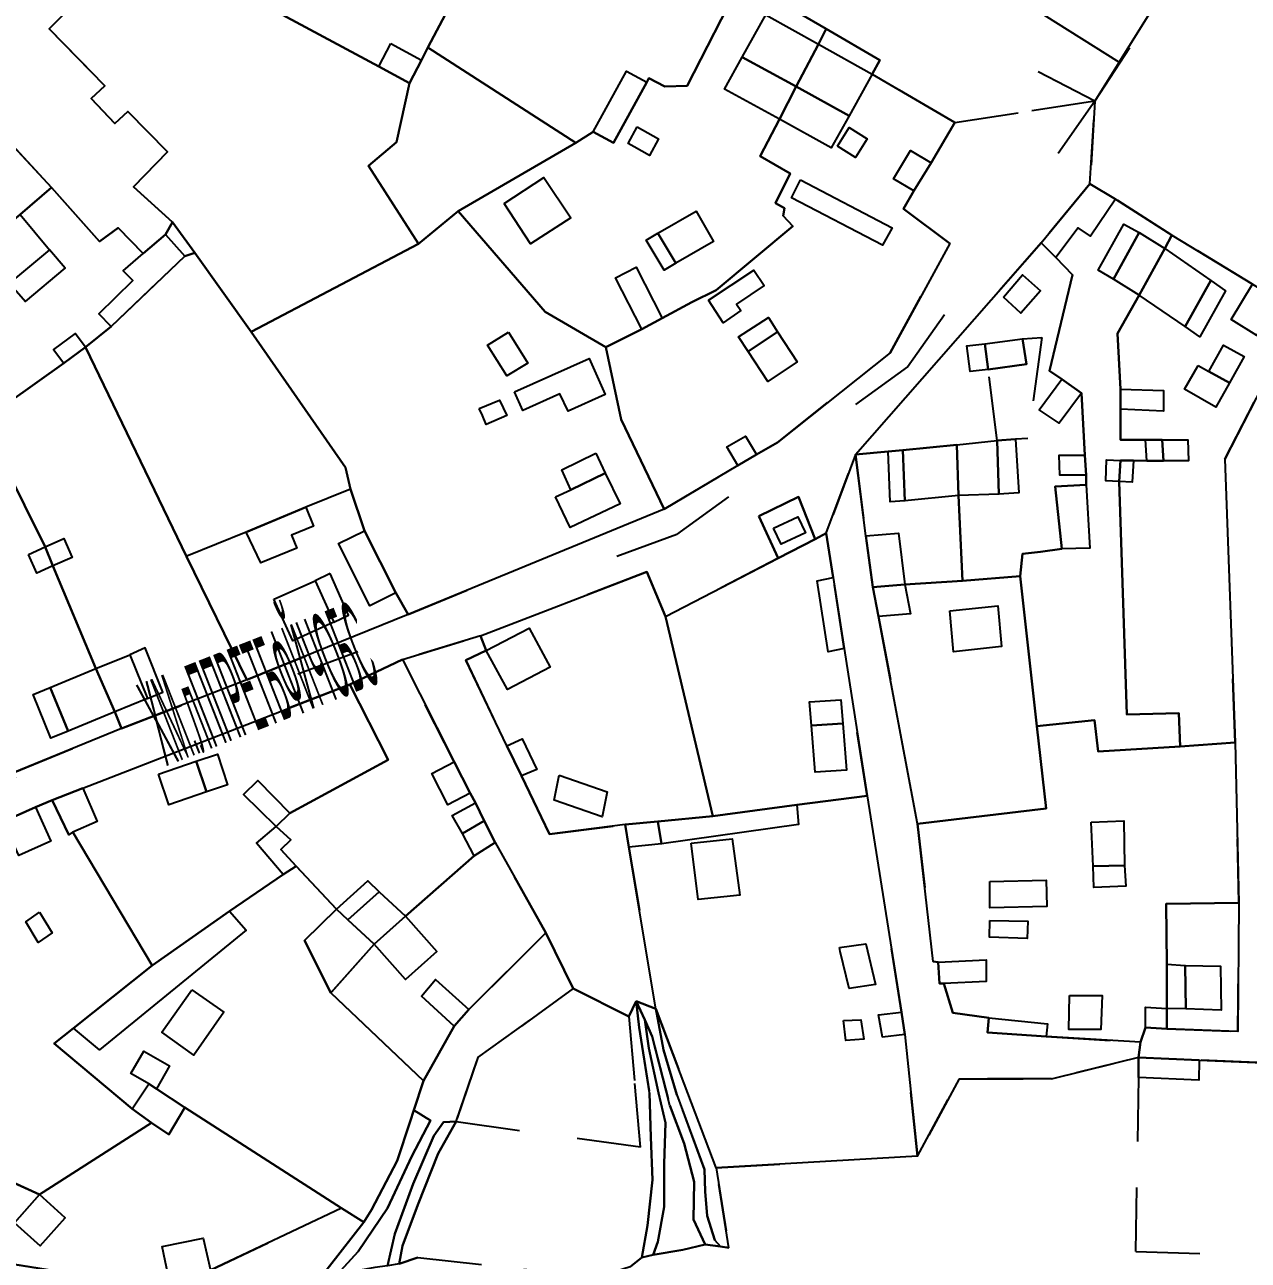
# Model space of a CAD drawing. Extents: x -14.1 to 15.6, y -19 to 8.9.
# Drawn here: x 2.647 to 4.559, y -7.071 to -5.141 of the extents above; entities that cross this region are included whole.
import ezdxf

# ---------------------------------------------------------------- set-up
doc = ezdxf.new("R2010")
doc.units = 0
doc.header["$MEASUREMENT"] = 0
doc.linetypes.add('DOT', pattern=[1, 0, -1])
doc.layers.get('0').update_dxf_attribs({"linetype": 'CONTINUOUS'})

msp = doc.modelspace()

# ---------------------------------------------------------------- linework, layer by layer
at = {"color": 7, "linetype": 'DOT'}
for points in [[(4.0222, -4.9887), (4.3572, -5.1997), (4.3192, -5.2607), (1.8452, -3.9827)], [(1.8452, -3.9827), (4.3192, -5.2607), (4.1002, -5.2937), (3.9712, -5.2187), (3.9832, -5.1967), (3.8992, -5.1477), (3.7672, -5.0707)], [(4.4762, -5.0087), (4.3192, -5.2607), (4.4852, -5.0047)], [(2.7062, -5.1267), (2.6852, -5.1477), (2.7722, -5.2367), (2.7512, -5.2567), (2.7882, -5.2957), (2.8082, -5.2767), (2.8702, -5.3397), (2.8172, -5.3947), (2.8782, -5.4497), (2.8672, -5.4687), (2.8322, -5.4987), (2.7932, -5.4587), (2.7642, -5.4797), (2.6892, -5.3957), (2.6162, -5.3167)], [(2.6292, -6.3097), (2.7982, -6.2407), (2.9942, -6.1647), (3.2462, -6.0627), (3.6462, -5.8977), (3.7612, -5.8297), (3.7902, -5.8127), (3.8232, -5.7937), (3.9992, -5.6537), (4.0922, -5.4827), (4.0202, -5.4287), (4.0362, -5.4007), (4.0632, -5.3567), (4.1002, -5.2937), (4.3192, -5.2607), (4.0262, -5.6757), (3.6662, -5.9377), (2.0412, -6.5337)], [(2.0412, -6.5337), (3.6662, -5.9377), (4.0262, -5.6757), (4.3192, -5.2607), (4.3112, -5.3897), (4.2352, -5.4817), (3.9452, -5.8127), (3.8992, -5.9357), (3.8822, -5.9447), (3.8822, -5.9447), (3.8562, -5.8787), (3.7942, -5.9087), (3.8242, -5.9747), (3.8242, -5.9747), (3.6482, -6.0657), (3.6192, -5.9957), (3.3592, -6.0957), (3.2372, -6.1327), (3.1552, -6.1717), (2.7382, -6.3337), (2.6902, -6.3527), (2.6642, -6.3637), (2.6142, -6.3857)], [(3.5932, -7.0817), (3.6112, -7.0667), (3.6292, -7.0627), (3.6752, -7.0547), (3.7102, -7.0467), (3.7342, -7.0497), (3.7472, -7.0517), (3.7272, -6.9267), (4.0422, -6.9087), (4.1072, -6.7877), (4.2512, -6.7877), (4.3872, -6.7547), (4.3872, -6.7857), (4.3832, -7.0577), (4.7372, -7.0687)], [(3.2322, -7.0767), (3.2612, -7.0667), (3.5262, -7.0967)]]:
    msp.add_lwpolyline(points, dxfattribs=at)
at = {"color": 7, "linetype": 'Continuous'}
for points in [[(3.0532, -4.6557), (3.1012, -4.6827), (3.4382, -4.8717), (3.2772, -5.1767), (3.2672, -5.1967), (3.2482, -5.2327), (3.2002, -5.2067), (2.8342, -5.0097), (2.8522, -4.9737), (2.9072, -4.8867), (2.9932, -4.7517)], [(3.0532, -4.6557), (3.1012, -4.6827), (3.4382, -4.8717), (3.2772, -5.1767), (3.2672, -5.1967), (3.2482, -5.2327), (3.2002, -5.2067), (2.8342, -5.0097), (2.8522, -4.9737), (2.9072, -4.8867), (2.9932, -4.7517)], [(4.0222, -4.9887), (4.3572, -5.1997), (4.4762, -5.0087), (4.3252, -4.8877), (4.1682, -4.7717), (4.0392, -4.9607)], [(4.0222, -4.9887), (4.3572, -5.1997), (4.4762, -5.0087), (4.3252, -4.8877), (4.1682, -4.7717), (4.0392, -4.9607)], [(3.4382, -4.8717), (3.4902, -4.9017), (3.5192, -4.9187), (3.5102, -4.9357), (3.7672, -5.0707), (3.6822, -5.2367), (3.6472, -5.2377), (3.6222, -5.2247), (3.6192, -5.2307), (3.5672, -5.3257), (3.5352, -5.3087), (3.5082, -5.3257), (3.2772, -5.1767)], [(3.4382, -4.8717), (3.4902, -4.9017), (3.5192, -4.9187), (3.5102, -4.9357), (3.7672, -5.0707), (3.6822, -5.2367), (3.6472, -5.2377), (3.6222, -5.2247), (3.6192, -5.2307), (3.5672, -5.3257), (3.5352, -5.3087), (3.5082, -5.3257), (3.2772, -5.1767)], [(2.8222, -4.9537), (2.8522, -4.9737), (2.8342, -5.0097), (3.2002, -5.2067), (3.2482, -5.2327), (3.2282, -5.3247), (3.1842, -5.3617), (3.2622, -5.4837), (3.0012, -5.6207), (2.9132, -5.4977), (2.8782, -5.4497), (2.8172, -5.3947), (2.8702, -5.3397), (2.8082, -5.2767), (2.7882, -5.2957), (2.7512, -5.2567), (2.7722, -5.2367), (2.6852, -5.1477), (2.7062, -5.1267), (2.6722, -5.0937)], [(2.8222, -4.9537), (2.8522, -4.9737), (2.8342, -5.0097), (3.2002, -5.2067), (3.2482, -5.2327), (3.2282, -5.3247), (3.1842, -5.3617), (3.2622, -5.4837), (3.0012, -5.6207), (2.9132, -5.4977), (2.8782, -5.4497), (2.8172, -5.3947), (2.8702, -5.3397), (2.8082, -5.2767), (2.7882, -5.2957), (2.7512, -5.2567), (2.7722, -5.2367), (2.6852, -5.1477), (2.7062, -5.1267), (2.6722, -5.0937)], [(3.7672, -5.0707), (3.8992, -5.1477), (3.8872, -5.1717), (3.8522, -5.2377), (3.8262, -5.2887), (3.7962, -5.3467), (3.8432, -5.3737), (3.8202, -5.4197), (3.8342, -5.4277), (3.8322, -5.4397), (3.8472, -5.4557), (3.7272, -5.5557), (3.6892, -5.5747), (3.6432, -5.5997), (3.6112, -5.6167), (3.5552, -5.6447), (3.4602, -5.5897), (3.3242, -5.4327), (3.5082, -5.3257), (3.5352, -5.3087), (3.5672, -5.3257), (3.6192, -5.2307), (3.6222, -5.2247), (3.6472, -5.2377), (3.6822, -5.2367)], [(3.7672, -5.0707), (3.8992, -5.1477), (3.8872, -5.1717), (3.8522, -5.2377), (3.8262, -5.2887), (3.7962, -5.3467), (3.8432, -5.3737), (3.8202, -5.4197), (3.8342, -5.4277), (3.8322, -5.4397), (3.8472, -5.4557), (3.7272, -5.5557), (3.6892, -5.5747), (3.6432, -5.5997), (3.6112, -5.6167), (3.5552, -5.6447), (3.4602, -5.5897), (3.3242, -5.4327), (3.5082, -5.3257), (3.5352, -5.3087), (3.5672, -5.3257), (3.6192, -5.2307), (3.6222, -5.2247), (3.6472, -5.2377), (3.6822, -5.2367)], [(3.8052, -5.1257), (3.8872, -5.1717), (3.8522, -5.2377), (3.7682, -5.1917)], [(3.8992, -5.1477), (3.9832, -5.1967), (3.9712, -5.2187), (4.1002, -5.2937), (4.0632, -5.3567), (4.0362, -5.4007), (4.0202, -5.4287), (4.0922, -5.4827), (3.9992, -5.6537), (3.8232, -5.7937), (3.7902, -5.8127), (3.7612, -5.8297), (3.6462, -5.8977), (3.5792, -5.7577), (3.5552, -5.6447), (3.6112, -5.6167), (3.6432, -5.5997), (3.6892, -5.5747), (3.7272, -5.5557), (3.8472, -5.4557), (3.8322, -5.4397), (3.8342, -5.4277), (3.8202, -5.4197), (3.8432, -5.3737), (3.7962, -5.3467), (3.8262, -5.2887), (3.8522, -5.2377), (3.8872, -5.1717)], [(3.8992, -5.1477), (3.9832, -5.1967), (3.9712, -5.2187), (4.1002, -5.2937), (4.0632, -5.3567), (4.0362, -5.4007), (4.0202, -5.4287), (4.0922, -5.4827), (3.9992, -5.6537), (3.8232, -5.7937), (3.7902, -5.8127), (3.7612, -5.8297), (3.6462, -5.8977), (3.5792, -5.7577), (3.5552, -5.6447), (3.6112, -5.6167), (3.6432, -5.5997), (3.6892, -5.5747), (3.7272, -5.5557), (3.8472, -5.4557), (3.8322, -5.4397), (3.8342, -5.4277), (3.8202, -5.4197), (3.8432, -5.3737), (3.7962, -5.3467), (3.8262, -5.2887), (3.8522, -5.2377), (3.8872, -5.1717)], [(3.2192, -5.1707), (3.2672, -5.1967), (3.2482, -5.2327), (3.2002, -5.2067)], [(3.8872, -5.1717), (3.9712, -5.2187), (3.9352, -5.2837), (3.8522, -5.2377)], [(3.2772, -5.1767), (3.5082, -5.3257), (3.3242, -5.4327), (3.2622, -5.4837), (3.1842, -5.3617), (3.2282, -5.3247), (3.2482, -5.2327), (3.2672, -5.1967)], [(3.2772, -5.1767), (3.5082, -5.3257), (3.3242, -5.4327), (3.2622, -5.4837), (3.1842, -5.3617), (3.2282, -5.3247), (3.2482, -5.2327), (3.2672, -5.1967)], [(3.7682, -5.1917), (3.8522, -5.2377), (3.8262, -5.2887), (3.7402, -5.2417)], [(3.6192, -5.2307), (3.5672, -5.3257), (3.5352, -5.3087), (3.5872, -5.2137)], [(3.8522, -5.2377), (3.9352, -5.2837), (3.9072, -5.3337), (3.8262, -5.2887)], [(2.5542, -5.2707), (2.5852, -5.3137), (2.5972, -5.3317), (2.6162, -5.3167), (2.6892, -5.3957), (2.6402, -5.4377), (2.5772, -5.4897), (2.4472, -5.5947), (2.3362, -5.4517), (2.4492, -5.3577)], [(2.5542, -5.2707), (2.5852, -5.3137), (2.5972, -5.3317), (2.6162, -5.3167), (2.6892, -5.3957), (2.6402, -5.4377), (2.5772, -5.4897), (2.4472, -5.5947), (2.3362, -5.4517), (2.4492, -5.3577)], [(3.6042, -5.3007), (3.6372, -5.3197), (3.6232, -5.3457), (3.5992, -5.3317), (3.5902, -5.3267)], [(3.9172, -5.3307), (3.9352, -5.3017), (3.9632, -5.3197), (3.9452, -5.3487)], [(4.0632, -5.3567), (4.0362, -5.4007), (4.0042, -5.3817), (4.0312, -5.3377)], [(3.3962, -5.4207), (3.4582, -5.3797), (3.5002, -5.4427), (3.4372, -5.4837)], [(3.8592, -5.3837), (4.0022, -5.4587), (3.9872, -5.4857), (3.8452, -5.4117)], [(2.6892, -5.3957), (2.7642, -5.4797), (2.7932, -5.4587), (2.8322, -5.4987), (2.8672, -5.4687), (2.8782, -5.4497), (2.9132, -5.4977), (2.8972, -5.5027), (2.7822, -5.6127), (2.7422, -5.6447), (2.7082, -5.6697), (2.6212, -5.7317), (2.5812, -5.7607), (2.5602, -5.7317), (2.5522, -5.7207), (2.4472, -5.5947), (2.5772, -5.4897), (2.6402, -5.4377)], [(2.6892, -5.3957), (2.7642, -5.4797), (2.7932, -5.4587), (2.8322, -5.4987), (2.8672, -5.4687), (2.8782, -5.4497), (2.9132, -5.4977), (2.8972, -5.5027), (2.7822, -5.6127), (2.7422, -5.6447), (2.7082, -5.6697), (2.6212, -5.7317), (2.5812, -5.7607), (2.5602, -5.7317), (2.5522, -5.7207), (2.4472, -5.5947), (2.5772, -5.4897), (2.6402, -5.4377)], [(4.3112, -5.3897), (4.3512, -5.4137), (4.4392, -5.4697), (4.4282, -5.4907), (4.3882, -5.5637), (4.3542, -5.6237), (4.3592, -5.7107), (4.3592, -5.7417), (4.3592, -5.7897), (4.3982, -5.7897), (4.4242, -5.7897), (4.4262, -5.8227), (4.4002, -5.8227), (4.3792, -5.8217), (4.3592, -5.8217), (4.3572, -5.8547), (4.3692, -6.2187), (4.4502, -6.2167), (4.4522, -6.2687), (4.3242, -6.2767), (4.3182, -6.2277), (4.2282, -6.2367), (4.2022, -6.0027), (4.2062, -5.9677), (4.2342, -5.9647), (4.2672, -5.9597), (4.2572, -5.8627), (4.3052, -5.8597), (4.3052, -5.8447), (4.3032, -5.8137), (4.2982, -5.7167), (4.2672, -5.6947), (4.2482, -5.6817), (4.2842, -5.5317), (4.2582, -5.5047), (4.2352, -5.4817)], [(4.3112, -5.3897), (4.3512, -5.4137), (4.4392, -5.4697), (4.4282, -5.4907), (4.3882, -5.5637), (4.3542, -5.6237), (4.3592, -5.7107), (4.3592, -5.7417), (4.3592, -5.7897), (4.3982, -5.7897), (4.4242, -5.7897), (4.4262, -5.8227), (4.4002, -5.8227), (4.3792, -5.8217), (4.3592, -5.8217), (4.3572, -5.8547), (4.3692, -6.2187), (4.4502, -6.2167), (4.4522, -6.2687), (4.3242, -6.2767), (4.3182, -6.2277), (4.2282, -6.2367), (4.2022, -6.0027), (4.2062, -5.9677), (4.2342, -5.9647), (4.2672, -5.9597), (4.2572, -5.8627), (4.3052, -5.8597), (4.3052, -5.8447), (4.3032, -5.8137), (4.2982, -5.7167), (4.2672, -5.6947), (4.2482, -5.6817), (4.2842, -5.5317), (4.2582, -5.5047), (4.2352, -5.4817)], [(4.2582, -5.5047), (4.2352, -5.4817), (4.3112, -5.3897), (4.3512, -5.4137), (4.3122, -5.4717), (4.2932, -5.4587)], [(2.6402, -5.4377), (2.6862, -5.4927), (2.6232, -5.5447), (2.5772, -5.4897)], [(3.0012, -5.6207), (3.2622, -5.4837), (3.3242, -5.4327), (3.4602, -5.5897), (3.5552, -5.6447), (3.5792, -5.7577), (3.6462, -5.8977), (3.2462, -6.0627), (3.2272, -6.0287), (3.1782, -5.9317), (3.1562, -5.8667), (3.1482, -5.8327)], [(3.0012, -5.6207), (3.2622, -5.4837), (3.3242, -5.4327), (3.4602, -5.5897), (3.5552, -5.6447), (3.5792, -5.7577), (3.6462, -5.8977), (3.2462, -6.0627), (3.2272, -6.0287), (3.1782, -5.9317), (3.1562, -5.8667), (3.1482, -5.8327)], [(3.6362, -5.4667), (3.6962, -5.4327), (3.7232, -5.4797), (3.6642, -5.5137)], [(4.3882, -5.4657), (4.3482, -5.5387), (4.3242, -5.5247), (4.3642, -5.4527)], [(2.8972, -5.5027), (2.7822, -5.6127), (2.7632, -5.5927), (2.8162, -5.5407), (2.8012, -5.5257), (2.8322, -5.4987), (2.8672, -5.4687)], [(3.6362, -5.4667), (3.6642, -5.5137), (3.6462, -5.5247), (3.6182, -5.4777)], [(4.4282, -5.4907), (4.3882, -5.5637), (4.3482, -5.5387), (4.3882, -5.4657)], [(4.4392, -5.4697), (4.5652, -5.5467), (4.6062, -5.5707), (4.6392, -5.5917), (4.5222, -5.8197), (4.5382, -6.2627), (4.4522, -6.2687), (4.4502, -6.2167), (4.3692, -6.2187), (4.3572, -5.8547), (4.3592, -5.8217), (4.3792, -5.8217), (4.4002, -5.8227), (4.4262, -5.8227), (4.4242, -5.7897), (4.3982, -5.7897), (4.3592, -5.7897), (4.3592, -5.7417), (4.3592, -5.7107), (4.3542, -5.6237), (4.3882, -5.5637), (4.4282, -5.4907)], [(4.4392, -5.4697), (4.5652, -5.5467), (4.6062, -5.5707), (4.6392, -5.5917), (4.5222, -5.8197), (4.5382, -6.2627), (4.4522, -6.2687), (4.4502, -6.2167), (4.3692, -6.2187), (4.3572, -5.8547), (4.3592, -5.8217), (4.3792, -5.8217), (4.4002, -5.8227), (4.4262, -5.8227), (4.4242, -5.7897), (4.3982, -5.7897), (4.3592, -5.7897), (4.3592, -5.7417), (4.3592, -5.7107), (4.3542, -5.6237), (4.3882, -5.5637), (4.4282, -5.4907)], [(2.6862, -5.4927), (2.6232, -5.5447), (2.6482, -5.5737), (2.7102, -5.5217)], [(2.7422, -5.6447), (2.7822, -5.6127), (2.8972, -5.5027), (2.9132, -5.4977), (3.0012, -5.6207), (3.1482, -5.8327), (3.1562, -5.8667), (3.1782, -5.9317), (3.2272, -6.0287), (3.2462, -6.0627), (2.9942, -6.1647), (2.9002, -5.9717)], [(2.7422, -5.6447), (2.7822, -5.6127), (2.8972, -5.5027), (2.9132, -5.4977), (3.0012, -5.6207), (3.1482, -5.8327), (3.1562, -5.8667), (3.1782, -5.9317), (3.2272, -6.0287), (3.2462, -6.0627), (2.9942, -6.1647), (2.9002, -5.9717)], [(4.2352, -5.4817), (4.2582, -5.5047), (4.2842, -5.5317), (4.2482, -5.6817), (4.2672, -5.6947), (4.2982, -5.7167), (4.3032, -5.8137), (4.3052, -5.8447), (4.3052, -5.8597), (4.2572, -5.8627), (4.2672, -5.9597), (4.2342, -5.9647), (4.2062, -5.9677), (4.2022, -6.0027), (4.1122, -6.0097), (4.1062, -5.8767), (4.1032, -5.7977), (4.0192, -5.8057), (3.9962, -5.8077), (3.9452, -5.8127)], [(4.2352, -5.4817), (4.2582, -5.5047), (4.2842, -5.5317), (4.2482, -5.6817), (4.2672, -5.6947), (4.2982, -5.7167), (4.3032, -5.8137), (4.3052, -5.8447), (4.3052, -5.8597), (4.2572, -5.8627), (4.2672, -5.9597), (4.2342, -5.9647), (4.2062, -5.9677), (4.2022, -6.0027), (4.1122, -6.0097), (4.1062, -5.8767), (4.1032, -5.7977), (4.0192, -5.8057), (3.9962, -5.8077), (3.9452, -5.8127)], [(4.3882, -5.5637), (4.4282, -5.4907), (4.5002, -5.5407), (4.4602, -5.6127)], [(3.6112, -5.6167), (3.5702, -5.5367), (3.6022, -5.5197), (3.6432, -5.5997)], [(3.7152, -5.5717), (3.7862, -5.5247), (3.8022, -5.5487), (3.7592, -5.5777), (3.7662, -5.5877), (3.7382, -5.6067)], [(4.1762, -5.5667), (4.2062, -5.5317), (4.2342, -5.5567), (4.2032, -5.5917)], [(4.4602, -5.6127), (4.5002, -5.5407), (4.5232, -5.5567), (4.4832, -5.6287)], [(4.5652, -5.5467), (4.6062, -5.5707), (4.5722, -5.6267), (4.5322, -5.6017)], [(3.8232, -5.6207), (3.7772, -5.6517), (3.7622, -5.6287), (3.8092, -5.5987)], [(2.7082, -5.6697), (2.7422, -5.6447), (2.7262, -5.6237), (2.6922, -5.6487)], [(3.4032, -5.6217), (3.4332, -5.6697), (3.4002, -5.6897), (3.3702, -5.6417)], [(3.7772, -5.6517), (3.8232, -5.6207), (3.8542, -5.6677), (3.8082, -5.6987)], [(4.1472, -5.6397), (4.2062, -5.6317), (4.2122, -5.6717), (4.1522, -5.6797)], [(2.5812, -5.7607), (2.6212, -5.7317), (2.7082, -5.6697), (2.7422, -5.6447), (2.9002, -5.9717), (2.9942, -6.1647), (2.7982, -6.2407), (2.7882, -6.2147), (2.7582, -6.1467), (2.6912, -5.9867), (2.6792, -5.9567)], [(2.5812, -5.7607), (2.6212, -5.7317), (2.7082, -5.6697), (2.7422, -5.6447), (2.9002, -5.9717), (2.9942, -6.1647), (2.7982, -6.2407), (2.7882, -6.2147), (2.7582, -6.1467), (2.6912, -5.9867), (2.6792, -5.9567)], [(4.1472, -5.6397), (4.1522, -5.6797), (4.1242, -5.6827), (4.1192, -5.6427)], [(4.5292, -5.7007), (4.4972, -5.6827), (4.5202, -5.6417), (4.5522, -5.6597)], [(3.4122, -5.7147), (3.5292, -5.6627), (3.5542, -5.7187), (3.4962, -5.7447), (3.4832, -5.7177), (3.4252, -5.7437)], [(4.4802, -5.6737), (4.4972, -5.6827), (4.5292, -5.7007), (4.5082, -5.7387), (4.4592, -5.7107)], [(4.2672, -5.6947), (4.2982, -5.7167), (4.2632, -5.7637), (4.2322, -5.7427)], [(4.3592, -5.7417), (4.3592, -5.7107), (4.4262, -5.7127), (4.4262, -5.7447)], [(3.3572, -5.7407), (3.3892, -5.7277), (3.4002, -5.7517), (3.3682, -5.7657), (3.3622, -5.7517)], [(2.5812, -5.7607), (2.6792, -5.9567), (2.6912, -5.9867), (2.7582, -6.1467), (2.7882, -6.2147), (2.7982, -6.2407), (2.6292, -6.3097), (2.6172, -6.2807), (2.5842, -6.2947), (2.5182, -6.1457), (2.5202, -6.0827), (2.4922, -6.0387), (2.4142, -5.8987), (2.4462, -5.8647), (2.4952, -5.8257), (2.5072, -5.8157), (2.5442, -5.7877)], [(2.5812, -5.7607), (2.6792, -5.9567), (2.6912, -5.9867), (2.7582, -6.1467), (2.7882, -6.2147), (2.7982, -6.2407), (2.6292, -6.3097), (2.6172, -6.2807), (2.5842, -6.2947), (2.5182, -6.1457), (2.5202, -6.0827), (2.4922, -6.0387), (2.4142, -5.8987), (2.4462, -5.8647), (2.4952, -5.8257), (2.5072, -5.8157), (2.5442, -5.7877)], [(3.7902, -5.8127), (3.7612, -5.8297), (3.7442, -5.8007), (3.7732, -5.7837)], [(4.1692, -5.8747), (4.1662, -5.7907), (4.1952, -5.7887), (4.2002, -5.8727)], [(4.3982, -5.7897), (4.4242, -5.7897), (4.4262, -5.8227), (4.4002, -5.8227)], [(4.4262, -5.8227), (4.4242, -5.7897), (4.4642, -5.7897), (4.4652, -5.8227)], [(3.9452, -5.8127), (3.9962, -5.8077), (4.0192, -5.8057), (4.1032, -5.7977), (4.1062, -5.8767), (4.1122, -6.0097), (4.0222, -6.0157), (3.9722, -6.0197), (3.9612, -5.9397)], [(3.9452, -5.8127), (3.9962, -5.8077), (4.0192, -5.8057), (4.1032, -5.7977), (4.1062, -5.8767), (4.1122, -6.0097), (4.0222, -6.0157), (3.9722, -6.0197), (3.9612, -5.9397)], [(3.9962, -5.8077), (4.0192, -5.8057), (4.0222, -5.8847), (3.9992, -5.8867)], [(4.0192, -5.8057), (4.1032, -5.7977), (4.1062, -5.8767), (4.0222, -5.8847)], [(4.1062, -5.8767), (4.1032, -5.7977), (4.1662, -5.7907), (4.1692, -5.8747)], [(3.5392, -5.8107), (3.5542, -5.8417), (3.5002, -5.8677), (3.4862, -5.8367)], [(4.3032, -5.8137), (4.3052, -5.8447), (4.2642, -5.8447), (4.2632, -5.8137)], [(4.3592, -5.8217), (4.3572, -5.8547), (4.3362, -5.8537), (4.3372, -5.8207)], [(4.3572, -5.8547), (4.3592, -5.8217), (4.3792, -5.8217), (4.3772, -5.8557)], [(3.4762, -5.8787), (3.5002, -5.8677), (3.5542, -5.8417), (3.5772, -5.8897), (3.4992, -5.9267)], [(4.2672, -5.9597), (4.2572, -5.8627), (4.3052, -5.8597), (4.3112, -5.9587)], [(3.7942, -5.9087), (3.8562, -5.8787), (3.8822, -5.9447), (3.8242, -5.9747)], [(3.7942, -5.9087), (3.8562, -5.8787), (3.8822, -5.9447), (3.8242, -5.9747)], [(2.9932, -5.9337), (3.0862, -5.8947), (3.0982, -5.9247), (3.0642, -5.9387), (3.0722, -5.9587), (3.0162, -5.9817)], [(3.8172, -5.9277), (3.8552, -5.9097), (3.8672, -5.9347), (3.8292, -5.9527)], [(2.6792, -5.9567), (2.7082, -5.9437), (2.7212, -5.9737), (2.6912, -5.9867)], [(3.1782, -5.9317), (3.2272, -6.0287), (3.1862, -6.0487), (3.1372, -5.9517)], [(3.6482, -6.0657), (3.8242, -5.9747), (3.8822, -5.9447), (3.8992, -5.9357), (3.9102, -6.0047), (3.9272, -6.1157), (3.9632, -6.3457), (3.8532, -6.3597), (3.7222, -6.3777)], [(3.6482, -6.0657), (3.8242, -5.9747), (3.8822, -5.9447), (3.8992, -5.9357), (3.9102, -6.0047), (3.9272, -6.1157), (3.9632, -6.3457), (3.8532, -6.3597), (3.7222, -6.3777)], [(4.0222, -6.0157), (3.9722, -6.0197), (3.9612, -5.9397), (4.0122, -5.9357)], [(2.6532, -5.9687), (2.6792, -5.9567), (2.6912, -5.9867), (2.6662, -5.9977)], [(3.1242, -5.9987), (3.1012, -6.0097), (3.1302, -6.0747), (3.1532, -6.0637)], [(3.7222, -6.3777), (3.6362, -6.3857), (3.5852, -6.3907), (3.4672, -6.4057), (3.4232, -6.3147), (3.4002, -6.2677), (3.3362, -6.1337), (3.3682, -6.1187), (3.3592, -6.0957), (3.6192, -5.9957), (3.6482, -6.0657)], [(3.7222, -6.3777), (3.6362, -6.3857), (3.5852, -6.3907), (3.4672, -6.4057), (3.4232, -6.3147), (3.4002, -6.2677), (3.3362, -6.1337), (3.3682, -6.1187), (3.3592, -6.0957), (3.6192, -5.9957), (3.6482, -6.0657)], [(3.0362, -6.0387), (3.1012, -6.0097), (3.1302, -6.0747), (3.0662, -6.1037)], [(3.9102, -6.0047), (3.9272, -6.1157), (3.9022, -6.1207), (3.8852, -6.0097)], [(3.9722, -6.0197), (4.0222, -6.0157), (4.1122, -6.0097), (4.2022, -6.0027), (4.2282, -6.2367), (4.2432, -6.3657), (4.0422, -6.3897), (3.9812, -6.0657)], [(3.9722, -6.0197), (4.0222, -6.0157), (4.1122, -6.0097), (4.2022, -6.0027), (4.2282, -6.2367), (4.2432, -6.3657), (4.0422, -6.3897), (3.9812, -6.0657)], [(3.9812, -6.0657), (3.9722, -6.0197), (4.0222, -6.0157), (4.0312, -6.0617)], [(4.0922, -6.0567), (4.1672, -6.0487), (4.1732, -6.1127), (4.0982, -6.1207)], [(3.3682, -6.1187), (3.4352, -6.0837), (3.4682, -6.1447), (3.4012, -6.1797)], [(2.8112, -6.1257), (2.8392, -6.1937), (2.8632, -6.1837), (2.8352, -6.1147)], [(2.7582, -6.1467), (2.8112, -6.1257), (2.8392, -6.1937), (2.7882, -6.2147)], [(3.1552, -6.1717), (3.2372, -6.1327), (3.3182, -6.2927), (3.3432, -6.3417), (3.3512, -6.3567), (3.3652, -6.3847), (3.3822, -6.4187), (3.3492, -6.4397), (3.2422, -6.5337), (3.1932, -6.5777), (3.1252, -6.6537), (3.0842, -6.5717), (3.1342, -6.5227), (3.0712, -6.4557), (3.0472, -6.4297), (3.0632, -6.4147), (3.0402, -6.3937), (3.0612, -6.3727), (3.2152, -6.2897)], [(3.1552, -6.1717), (3.2372, -6.1327), (3.3182, -6.2927), (3.3432, -6.3417), (3.3512, -6.3567), (3.3652, -6.3847), (3.3822, -6.4187), (3.3492, -6.4397), (3.2422, -6.5337), (3.1932, -6.5777), (3.1252, -6.6537), (3.0842, -6.5717), (3.1342, -6.5227), (3.0712, -6.4557), (3.0472, -6.4297), (3.0632, -6.4147), (3.0402, -6.3937), (3.0612, -6.3727), (3.2152, -6.2897)], [(2.6872, -6.1767), (2.7582, -6.1467), (2.7882, -6.2147), (2.7152, -6.2447)], [(2.6902, -6.3527), (2.7382, -6.3337), (3.1552, -6.1717), (3.2152, -6.2897), (3.0612, -6.3727), (3.0402, -6.3937), (3.0632, -6.4147), (3.0472, -6.4297), (3.0712, -6.4557), (3.0512, -6.4687), (2.9672, -6.5257), (2.8462, -6.6107), (2.7222, -6.4027), (2.7162, -6.4067)], [(2.6902, -6.3527), (2.7382, -6.3337), (3.1552, -6.1717), (3.2152, -6.2897), (3.0612, -6.3727), (3.0402, -6.3937), (3.0632, -6.4147), (3.0472, -6.4297), (3.0712, -6.4557), (3.0512, -6.4687), (2.9672, -6.5257), (2.8462, -6.6107), (2.7222, -6.4027), (2.7162, -6.4067)], [(2.6872, -6.1767), (2.7152, -6.2447), (2.6882, -6.2557), (2.6602, -6.1877)], [(3.9252, -6.2327), (3.8762, -6.2357), (3.8732, -6.1987), (3.9222, -6.1957)], [(3.8762, -6.2357), (3.9252, -6.2327), (3.9312, -6.3057), (3.8822, -6.3087)], [(4.0422, -6.3897), (4.2432, -6.3657), (4.2282, -6.2367), (4.3182, -6.2277), (4.3242, -6.2767), (4.4522, -6.2687), (4.5382, -6.2627), (4.5442, -6.5127), (4.4302, -6.5147), (4.4312, -6.6087), (4.4312, -6.6777), (4.4312, -6.7097), (4.3982, -6.7077), (4.3902, -6.7307), (4.2432, -6.7217), (4.1512, -6.7157), (4.1532, -6.6927), (4.0972, -6.6847), (4.0832, -6.6387), (4.0762, -6.6387), (4.0742, -6.6057), (4.0662, -6.6047)], [(4.0422, -6.3897), (4.2432, -6.3657), (4.2282, -6.2367), (4.3182, -6.2277), (4.3242, -6.2767), (4.4522, -6.2687), (4.5382, -6.2627), (4.5442, -6.5127), (4.4302, -6.5147), (4.4312, -6.6087), (4.4312, -6.6777), (4.4312, -6.7097), (4.3982, -6.7077), (4.3902, -6.7307), (4.2432, -6.7217), (4.1512, -6.7157), (4.1532, -6.6927), (4.0972, -6.6847), (4.0832, -6.6387), (4.0762, -6.6387), (4.0742, -6.6057), (4.0662, -6.6047)], [(3.4232, -6.3147), (3.4002, -6.2677), (3.4242, -6.2567), (3.4472, -6.3047)], [(2.8562, -6.3117), (2.9152, -6.2917), (2.9312, -6.3397), (2.8722, -6.3597)], [(2.9312, -6.3397), (2.9152, -6.2917), (2.9482, -6.2807), (2.9642, -6.3287)], [(3.3182, -6.2927), (3.3432, -6.3417), (3.3082, -6.3597), (3.2832, -6.3107)], [(3.0612, -6.3727), (3.0402, -6.3937), (2.9892, -6.3437), (3.0112, -6.3217)], [(3.4822, -6.3137), (3.5572, -6.3397), (3.5492, -6.3787), (3.4742, -6.3527)], [(2.7162, -6.4067), (2.6902, -6.3527), (2.7382, -6.3337), (2.7602, -6.3857), (2.7222, -6.4027)], [(3.5852, -6.3907), (3.6362, -6.3857), (3.7222, -6.3777), (3.8532, -6.3597), (3.9632, -6.3457), (4.0172, -6.6837), (4.0222, -6.7187), (4.0422, -6.9087), (3.7272, -6.9267), (3.6332, -6.6787), (3.5912, -6.4257)], [(3.5852, -6.3907), (3.6362, -6.3857), (3.7222, -6.3777), (3.8532, -6.3597), (3.9632, -6.3457), (4.0172, -6.6837), (4.0222, -6.7187), (4.0422, -6.9087), (3.7272, -6.9267), (3.6332, -6.6787), (3.5912, -6.4257)], [(2.3902, -6.4677), (2.4082, -6.4607), (2.4452, -6.4467), (2.4492, -6.4577), (2.6142, -6.3857), (2.6642, -6.3637), (2.6902, -6.3527), (2.7162, -6.4067), (2.7222, -6.4027), (2.8462, -6.6107), (2.7232, -6.7087), (2.6932, -6.7327), (2.8152, -6.8347), (2.8452, -6.8567), (2.6702, -6.9687), (2.5912, -6.9327), (2.4542, -6.8637), (2.4612, -6.8457), (2.5702, -6.6207), (2.4392, -6.4957), (2.4072, -6.5057)], [(2.3902, -6.4677), (2.4082, -6.4607), (2.4452, -6.4467), (2.4492, -6.4577), (2.6142, -6.3857), (2.6642, -6.3637), (2.6902, -6.3527), (2.7162, -6.4067), (2.7222, -6.4027), (2.8462, -6.6107), (2.7232, -6.7087), (2.6932, -6.7327), (2.8152, -6.8347), (2.8452, -6.8567), (2.6702, -6.9687), (2.5912, -6.9327), (2.4542, -6.8637), (2.4612, -6.8457), (2.5702, -6.6207), (2.4392, -6.4957), (2.4072, -6.5057)], [(2.6142, -6.3857), (2.6642, -6.3637), (2.6882, -6.4167), (2.6382, -6.4387)], [(3.3512, -6.3567), (3.3652, -6.3847), (3.3312, -6.4047), (3.3152, -6.3767)], [(3.6422, -6.4207), (3.6362, -6.3857), (3.7222, -6.3777), (3.8532, -6.3597), (3.8562, -6.3907)], [(3.3312, -6.4047), (3.3652, -6.3847), (3.3822, -6.4187), (3.3492, -6.4397)], [(3.5912, -6.4257), (3.5852, -6.3907), (3.6362, -6.3857), (3.6422, -6.4207)], [(4.3132, -6.3867), (4.3642, -6.3847), (4.3652, -6.4547), (4.3162, -6.4557)], [(3.0402, -6.3937), (3.0632, -6.4147), (3.0472, -6.4297), (3.0712, -6.4557), (3.0512, -6.4687), (3.0092, -6.4197)], [(3.1252, -6.6537), (3.1932, -6.5777), (3.2422, -6.5337), (3.3492, -6.4397), (3.3822, -6.4187), (3.4612, -6.5597), (3.3412, -6.6797), (3.3182, -6.7057), (3.2702, -6.7907)], [(3.1252, -6.6537), (3.1932, -6.5777), (3.2422, -6.5337), (3.3492, -6.4397), (3.3822, -6.4187), (3.4612, -6.5597), (3.3412, -6.6797), (3.3182, -6.7057), (3.2702, -6.7907)], [(3.6882, -6.4197), (3.7522, -6.4127), (3.7642, -6.5007), (3.6992, -6.5077)], [(2.6932, -6.7327), (2.7232, -6.7087), (2.8462, -6.6107), (2.9672, -6.5257), (3.0512, -6.4687), (3.0712, -6.4557), (3.1342, -6.5227), (3.0842, -6.5717), (3.1252, -6.6537), (3.2702, -6.7907), (3.2552, -6.8367), (3.2492, -6.8547), (3.2292, -6.9157), (3.1892, -6.9927), (3.1772, -7.0117), (3.1422, -6.9897), (2.8972, -6.8327), (2.8722, -6.8747), (2.8452, -6.8567), (2.8152, -6.8347)], [(2.6932, -6.7327), (2.7232, -6.7087), (2.8462, -6.6107), (2.9672, -6.5257), (3.0512, -6.4687), (3.0712, -6.4557), (3.1342, -6.5227), (3.0842, -6.5717), (3.1252, -6.6537), (3.2702, -6.7907), (3.2552, -6.8367), (3.2492, -6.8547), (3.2292, -6.9157), (3.1892, -6.9927), (3.1772, -7.0117), (3.1422, -6.9897), (2.8972, -6.8327), (2.8722, -6.8747), (2.8452, -6.8567), (2.8152, -6.8347)], [(4.3162, -6.4557), (4.3652, -6.4547), (4.3672, -6.4867), (4.3172, -6.4887)], [(3.2012, -6.4957), (3.1522, -6.5397), (3.1342, -6.5227), (3.1832, -6.4787)], [(4.1552, -6.4797), (4.2432, -6.4777), (4.2442, -6.5187), (4.1552, -6.5207)], [(3.2422, -6.5337), (3.1932, -6.5777), (3.1522, -6.5397), (3.2012, -6.4957)], [(4.4312, -6.7097), (4.4312, -6.6777), (4.4312, -6.6087), (4.4302, -6.5147), (4.5442, -6.5127), (4.5422, -6.7137)], [(4.4312, -6.7097), (4.4312, -6.6777), (4.4312, -6.6087), (4.4302, -6.5147), (4.5442, -6.5127), (4.5422, -6.7137)], [(2.6702, -6.5277), (2.6902, -6.5597), (2.6682, -6.5747), (2.6492, -6.5427)], [(2.9672, -6.5257), (2.9932, -6.5557), (2.7642, -6.7427), (2.7232, -6.7087), (2.8462, -6.6107)], [(3.1932, -6.5777), (3.2422, -6.5337), (3.2912, -6.5887), (3.2422, -6.6327)], [(4.1552, -6.5407), (4.2142, -6.5417), (4.2132, -6.5687), (4.1542, -6.5667)], [(3.9202, -6.5827), (3.9612, -6.5767), (3.9762, -6.6407), (3.9352, -6.6467), (3.9212, -6.5887)], [(4.0832, -6.6387), (4.0762, -6.6387), (4.0742, -6.6057), (4.1492, -6.6017), (4.1492, -6.6357)], [(4.4312, -6.6777), (4.4312, -6.6087), (4.4602, -6.6107), (4.4612, -6.6787)], [(4.4612, -6.6787), (4.4602, -6.6107), (4.5152, -6.6117), (4.5162, -6.6807)], [(3.3412, -6.6797), (3.3182, -6.7057), (3.2672, -6.6587), (3.2892, -6.6327)], [(2.9082, -6.6487), (2.9582, -6.6837), (2.9112, -6.7507), (2.8612, -6.7147)], [(4.2792, -6.6577), (4.3302, -6.6577), (4.3282, -6.7107), (4.2782, -6.7107)], [(3.6022, -6.6667), (3.6162, -6.6957), (3.6222, -6.7397), (3.6372, -6.8097), (3.6482, -6.8567), (3.6462, -6.9207), (3.6462, -6.9877), (3.6362, -7.0427), (3.6292, -7.0627), (3.6112, -7.0667), (3.6202, -7.0167), (3.6282, -6.9457), (3.6252, -6.8787), (3.6232, -6.8097), (3.6072, -6.7077)], [(3.6022, -6.6667), (3.6332, -6.6787), (3.6452, -6.7427), (3.6662, -6.8127), (3.7092, -6.9297), (3.7102, -6.9637), (3.7132, -7.0017), (3.7252, -7.0397), (3.7342, -7.0497), (3.7102, -7.0467), (3.6922, -7.0077), (3.6932, -6.9487), (3.6772, -6.8887), (3.6552, -6.8297), (3.6272, -6.7217), (3.6162, -6.6957)], [(4.4312, -6.6777), (4.4312, -6.7097), (4.3982, -6.7077), (4.3982, -6.6757)], [(3.9262, -6.6967), (3.9532, -6.6957), (3.9582, -6.7257), (3.9302, -6.7277)], [(4.0172, -6.6837), (4.0222, -6.7187), (3.9872, -6.7227), (3.9812, -6.6877)], [(4.2432, -6.7217), (4.1512, -6.7157), (4.1532, -6.6927), (4.2452, -6.7017)], [(2.8532, -6.8037), (2.8412, -6.7957), (2.8132, -6.7797), (2.8332, -6.7447), (2.8732, -6.7677)], [(4.3872, -6.7857), (4.3872, -6.7547), (4.4822, -6.7587), (4.4812, -6.7897)], [(2.8412, -6.7957), (2.8532, -6.8037), (2.8972, -6.8327), (2.8722, -6.8747), (2.8452, -6.8567), (2.8152, -6.8347)], [(2.6702, -6.9687), (2.8452, -6.8567), (2.8722, -6.8747), (2.8972, -6.8327), (3.1422, -6.9897), (2.9372, -7.0867), (2.9392, -7.1037), (2.9432, -7.1167), (2.9452, -7.1297), (2.8812, -7.1427), (2.8762, -7.1167), (2.5792, -7.0697), (2.6312, -7.0127)], [(2.6702, -6.9687), (2.8452, -6.8567), (2.8722, -6.8747), (2.8972, -6.8327), (3.1422, -6.9897), (2.9372, -7.0867), (2.9392, -7.1037), (2.9432, -7.1167), (2.9452, -7.1297), (2.8812, -7.1427), (2.8762, -7.1167), (2.5792, -7.0697), (2.6312, -7.0127)], [(3.1102, -7.0977), (3.1232, -7.0807), (3.1772, -7.0117), (3.1892, -6.9927), (3.2292, -6.9157), (3.2492, -6.8547), (3.2552, -6.8367), (3.2812, -6.8527), (3.2522, -6.9087), (3.2142, -6.9897), (3.1682, -7.0577), (3.1352, -7.0937)], [(3.3212, -6.8547), (3.2932, -6.9047), (3.2612, -6.9847), (3.2372, -7.0487), (3.2322, -7.0767), (3.2142, -7.0797), (3.2252, -7.0297), (3.2542, -6.9517), (3.2862, -6.8767), (3.3012, -6.8557)], [(2.6702, -6.9687), (2.6312, -7.0127), (2.6712, -7.0487), (2.7102, -7.0047)], [(2.9392, -7.1037), (2.8762, -7.1167), (2.8622, -7.0497), (2.9262, -7.0367), (2.9372, -7.0867)]]:
    msp.add_lwpolyline(points, close=True, dxfattribs=at)
at = {"color": 7, "linetype": 'DOT'}
for points in [[(4.3192, -5.2607), (4.4952, -4.9907), (4.5732, -5.1017), (4.6052, -5.1277), (4.6712, -5.1737), (4.7922, -5.2387), (4.8902, -5.2707), (4.9932, -5.2937), (4.9992, -5.4017), (4.9312, -5.4377), (4.8842, -5.4727), (4.8352, -5.4437), (4.8102, -5.4997), (4.8022, -5.5167), (4.5652, -5.5467), (4.4392, -5.4697), (4.3512, -5.4137), (4.3112, -5.3897)], [(2.9132, -5.4977), (3.0012, -5.6207), (3.1482, -5.8327), (3.1562, -5.8667), (3.0862, -5.8947), (2.9932, -5.9337), (2.9002, -5.9717), (2.7422, -5.6447), (2.7822, -5.6127), (2.8972, -5.5027)], [(4.6392, -5.5917), (4.6772, -5.5947), (4.6642, -5.6217), (4.6222, -5.7127), (4.5842, -5.7957), (4.5922, -6.0007), (4.6022, -6.4677), (4.5892, -6.6867), (4.5882, -6.7107), (4.5852, -6.7627), (4.4822, -6.7587), (4.3872, -6.7547), (4.3902, -6.7307), (4.3982, -6.7077), (4.4312, -6.7097), (4.5422, -6.7137), (4.5442, -6.5127), (4.5382, -6.2627), (4.5222, -5.8197)], [(4.1522, -5.6797), (4.2122, -5.6717), (4.2062, -5.6317), (4.2362, -5.6297), (4.2142, -5.7877), (4.1952, -5.7887), (4.1662, -5.7907)], [(3.8992, -5.9357), (3.9452, -5.8127), (3.9612, -5.9397), (3.9722, -6.0197), (3.9812, -6.0657), (4.0422, -6.3897), (4.0662, -6.6047), (4.0742, -6.6057), (4.0762, -6.6387), (4.0832, -6.6387), (4.0972, -6.6847), (4.1532, -6.6927), (4.1512, -6.7157), (4.2432, -6.7217), (4.3902, -6.7307), (4.3872, -6.7547), (4.2512, -6.7877), (4.1072, -6.7877), (4.0422, -6.9087), (4.0222, -6.7187), (4.0172, -6.6837), (3.9632, -6.3457), (3.9272, -6.1157), (3.9102, -6.0047)], [(3.2372, -6.1327), (3.3592, -6.0957), (3.3682, -6.1187), (3.3362, -6.1337), (3.4002, -6.2677), (3.4232, -6.3147), (3.4672, -6.4057), (3.5852, -6.3907), (3.5912, -6.4257), (3.6332, -6.6787), (3.6022, -6.6667), (3.5912, -6.6907), (3.5042, -6.6467), (3.4612, -6.5597), (3.3822, -6.4187), (3.3652, -6.3847), (3.3512, -6.3567), (3.3432, -6.3417), (3.3182, -6.2927)], [(3.1252, -6.6537), (3.0842, -6.5717), (3.1342, -6.5227), (3.1522, -6.5397), (3.1932, -6.5777)], [(3.4612, -6.5597), (3.5042, -6.6467), (3.3552, -6.7547), (3.3212, -6.8547), (3.3012, -6.8557), (3.2862, -6.8767), (3.2542, -6.9517), (3.2252, -7.0297), (3.2142, -7.0797), (3.1942, -7.0827), (3.1352, -7.0937), (3.1682, -7.0577), (3.2142, -6.9897), (3.2522, -6.9087), (3.2812, -6.8527), (3.2552, -6.8367), (3.2702, -6.7907), (3.3182, -6.7057), (3.3412, -6.6797)], [(1.7712, -6.6577), (1.8332, -6.6237), (1.8302, -6.6807), (2.0092, -6.7697), (2.1622, -6.7087), (2.1942, -6.7257), (2.1722, -6.7697), (2.3022, -6.8367), (2.3472, -6.8597), (2.4042, -6.8897), (2.4342, -6.9047), (2.4542, -6.8637), (2.5912, -6.9327), (2.6702, -6.9687), (2.6312, -7.0127), (2.5792, -7.0697), (2.8762, -7.1167), (2.6802, -7.1877), (2.2482, -6.8587), (2.0392, -6.8107)], [(3.3552, -6.7547), (3.5042, -6.6467), (3.5912, -6.6907), (3.6092, -6.8947), (3.3212, -6.8547)], [(3.2322, -7.0767), (3.2372, -7.0487), (3.2612, -6.9847), (3.2932, -6.9047), (3.3212, -6.8547), (3.6092, -6.8947), (3.5912, -6.6907), (3.6022, -6.6667), (3.6072, -6.7077), (3.6232, -6.8097), (3.6252, -6.8787), (3.6282, -6.9457), (3.6202, -7.0167), (3.6112, -7.0667), (3.5932, -7.0817), (3.5572, -7.0927), (3.5262, -7.0967), (3.2612, -7.0667)], [(3.6292, -7.0627), (3.6362, -7.0427), (3.6462, -6.9877), (3.6462, -6.9207), (3.6482, -6.8567), (3.6372, -6.8097), (3.6222, -6.7397), (3.6162, -6.6957), (3.6272, -6.7217), (3.6552, -6.8297), (3.6772, -6.8887), (3.6932, -6.9487), (3.6922, -7.0077), (3.7102, -7.0467), (3.6752, -7.0547)], [(3.6452, -6.7427), (3.6332, -6.6787), (3.7272, -6.9267), (3.7472, -7.0517), (3.7342, -7.0497), (3.7252, -7.0397), (3.7132, -7.0017), (3.7102, -6.9637), (3.7092, -6.9297), (3.6662, -6.8127)], [(4.3872, -6.7547), (4.4822, -6.7587), (4.5852, -6.7627), (4.6342, -6.7627), (4.6342, -6.7857), (4.8052, -6.8287), (4.7372, -7.0687), (4.3832, -7.0577), (4.3872, -6.7857)], [(2.9452, -7.1297), (2.9432, -7.1167), (2.9392, -7.1037), (2.9372, -7.0867), (3.1422, -6.9897), (3.1772, -7.0117), (3.1232, -7.0807), (3.1102, -7.0977), (3.0742, -7.1047), (2.9992, -7.1107), (2.9432, -7.1167)]]:
    msp.add_lwpolyline(points, close=True, dxfattribs=at)

# ---------------------------------------------------------------- texts
at = {"color": 7, "width": 0.1875}
msp.add_text('ХМ.лППРЕТБФЙЧОБС', height=0.135, rotation=21.4, dxfattribs=at).set_placement((2.8685, -6.2994))

doc.saveas('drawing.dxf')
